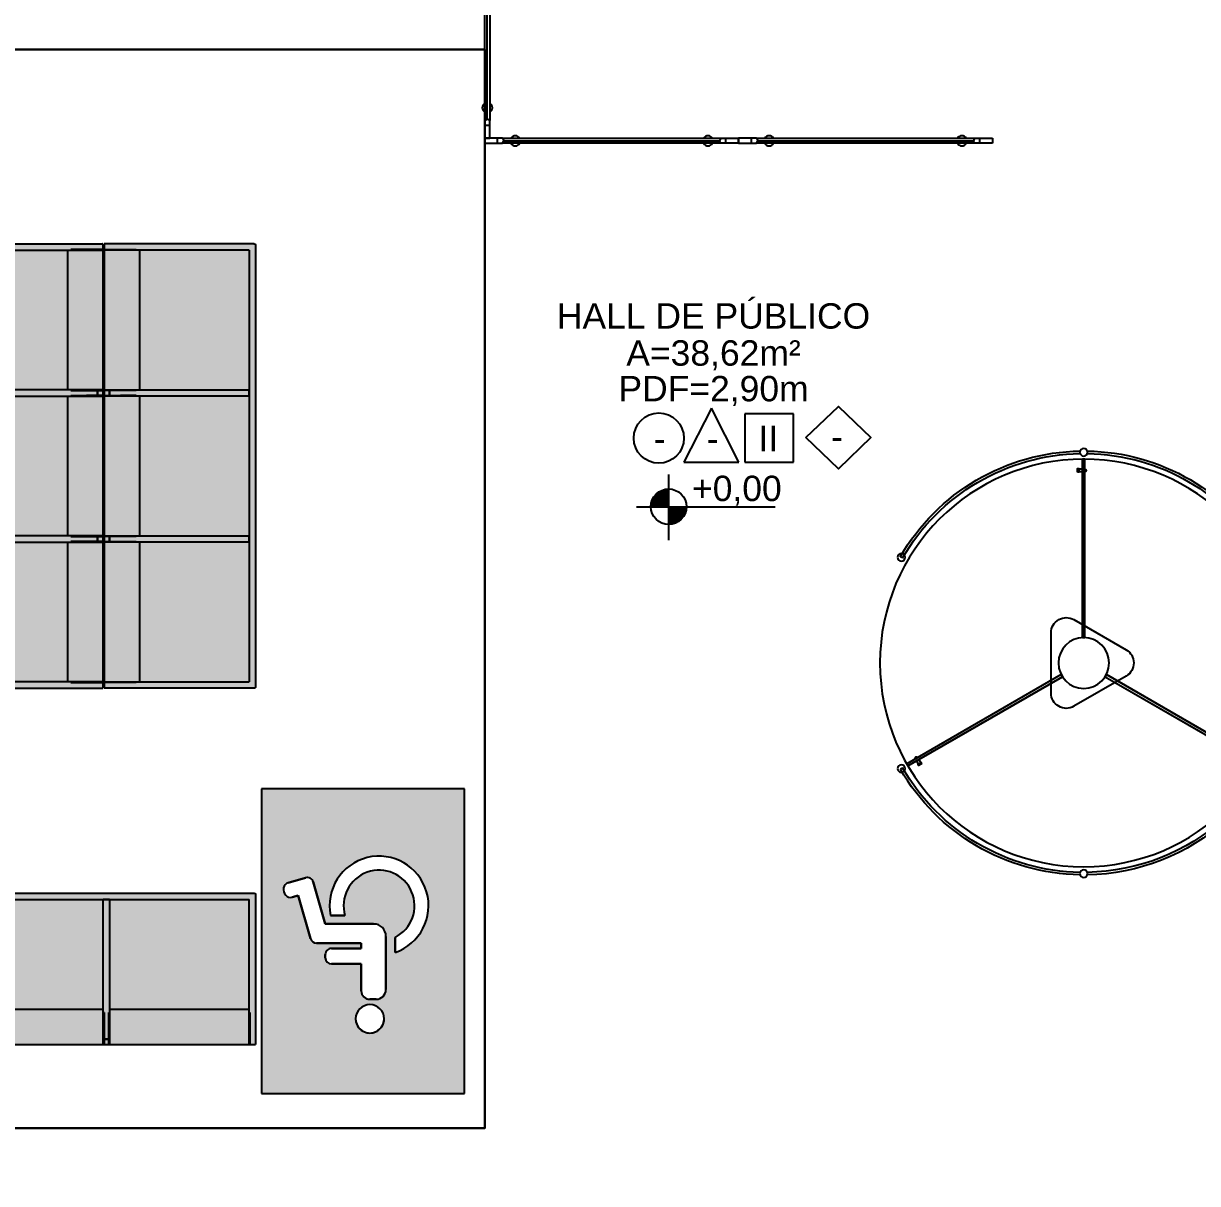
# Model space of a CAD drawing. Extents: x 100 to 738, y -85 to 470.
# Drawn here: x 634.883 to 639.508, y 456.319 to 460.889 of the extents above; entities that cross this region are included whole.
import ezdxf
from ezdxf.enums import TextEntityAlignment as Align

# ---------------------------------------------------------------- set-up
doc = ezdxf.new("R2010")
doc.units = 0
doc.layers.get('0').update_dxf_attribs({"linetype": 'CONTINUOUS'})
for name, color, linetype in [('ARQ-ESQ', 2, 'CONTINUOUS'), ('ARQ-MOB', 2, 'CONTINUOUS'), ('ARQ-MOB-HTC', 251, 'CONTINUOUS'), ('ARQ-PIS', 1, 'CONTINUOUS'), ('GRF-ACAB', 2, 'CONTINUOUS'), ('GRF-SMB', 2, 'CONTINUOUS'), ('MOBILIÁRIO', 251, 'CONTINUOUS')]:
    doc.layers.add(name, color=color, linetype=linetype)
doc.styles.add('ARIAL', font='arial.ttf', dxfattribs={"height": 0.1})
doc.styles.add('Arial_1', font='arial.ttf', dxfattribs={"height": 0.075})
pattern_1 = [(90, (23.415, -21.274), (-0.0508, 0.2032), [0.01676, -0.13564, 0.01676, -0.13564, -0.8128]), (90, (23.415, -21.274), (-0.0508, 0.2032), [-0.3048, 0.01676, -0.28804, 0.01676, -0.13564, -0.3556]), (90, (23.415, -21.274), (-0.0508, 0.2032), [-0.762, 0.01676, -0.08484, 0.01676, -0.23724]), (210, (23.389, -21.198), (-0.15057636, -0.14559409), [0.01676, -0.13564, 0.01676, -0.13564, -0.8128]), (210, (23.389, -21.198), (-0.15057636, -0.14559409), [-0.3048, 0.01676, -0.28804, 0.01676, -0.13564, -0.3556]), (210, (23.389, -21.198), (-0.15057636, -0.14559409), [-0.762, 0.01676, -0.08484, 0.01676, -0.23724]), (330, (23.288, -21.172), (0.20137636, -0.05760591), [0.01676, -0.13564, 0.01676, -0.13564, -0.8128]), (330, (23.288, -21.172), (0.20137636, -0.05760591), [-0.3048, 0.01676, -0.28804, 0.01676, -0.13564, -0.3556]), (330, (23.288, -21.172), (0.20137636, -0.05760591), [-0.762, 0.01676, -0.08484, 0.01676, -0.23724])]
pattern_2 = [(90, (23.415, -5.677), (-0.0508, 0.10455), [0.00863, -0.06978, 0.00863, -0.06978, -0.41818]), (90, (23.415, -5.677), (-0.0508, 0.10455), [-0.15682, 0.00863, -0.14819, 0.00863, -0.06978, -0.18295]), (90, (23.415, -5.677), (-0.0508, 0.10455), [-0.39205, 0.00863, -0.04365, 0.00863, -0.12206]), (196.544, (23.389, -5.637), (-0.184901136, -0.085104086), [0.01515, -0.12254, 0.01515, -0.85684]), (196.544, (23.389, -5.637), (-0.184901136, -0.085104086), [-0.15283, -0.12254, 0.01515, -0.26022, -0.45894]), (196.544, (23.389, -5.637), (-0.184901136, -0.085104086), [-0.55073, 0.01515, -0.12254, 0.01515, -0.30611]), (196.544, (23.389, -5.637), (-0.184901136, -0.085104086), [-0.70355, -0.07664, 0.01515, -0.21432]), (343.456, (23.288, -5.624), (0.167049348, -0.019442458), [0.01515, -0.12254, 0.01515, -0.85684]), (343.456, (23.288, -5.624), (0.167049348, -0.019442458), [-0.15283, -0.12254, 0.01515, -0.26022, -0.45894]), (343.456, (23.288, -5.624), (0.167049348, -0.019442458), [-0.55073, 0.01515, -0.12254, 0.01515, -0.30611]), (343.456, (23.288, -5.624), (0.167049348, -0.019442458), [-0.70355, -0.07664, 0.01515, -0.21432])]

# ---------------------------------------------------------------- blocks, each defined once
blk = doc.blocks.new('Biombo de Privacidade')
for p, q in [((0, 1.2002), (0.02, 1.2002)), ((0.02, 1.2002), (0, 1.2002)), ((0, 1.2002), (0, 1.13)), ((0.02, 1.13), (0.02, 1.2002)), ((0, 1.15), (0.02, 1.15)), ((0, 0.2705), (0, 1.13)), ((0, 1.13), (0.01, 1.125)), ((0.02, 1.13), (0.01, 1.125)), ((0.01, 1.125), (0.01, 0.2755)), ((0.02, 1.13), (0.02, 0.2705)), ((0, 0.2705), (0.01, 0.2755)), ((0, 0.2002), (0, 0.2705)), ((0, 0.2505), (0.02, 0.2505)), ((0.02, 0.2705), (0.01, 0.2755)), ((0.02, 0.2705), (0.02, 0.2002)), ((0.02, 0.2002), (0, 0.2002))]:
    blk.add_line(p, q)
for centre, start, end in [((0.01, 1.0798), 120, 240), ((0.01, 1.0798), 300, 60), ((0.01, 0.3207), 120, 240), ((0.01, 0.3207), 300, 60)]:
    blk.add_arc(centre, 0.02, start, end)
blk = doc.blocks.new('3600-00-FORCAS_ARMADAS-MAT-LAY-PROPOSTO$0$PGDM NOVA')
for p, q in [((-0.2659, 0.6209), (-0.2726, 0.6134)), ((-0.1196, 0.4239), (-0.2726, 0.6134)), ((-1.5388, 0.4144), (-1.5474, 0.4194)), ((-0.1117, 0.4287), (-0.1203, 0.4235)), ((-0.1069, 0.4257), (0.09, 0.4257)), ((0.09, 0.3957), (0.09, 0.4257)), ((-0.1069, 0.3957), (0.09, 0.3957)), ((-1.5388, -0.413), (-1.5474, -0.418)), ((-0.1069, -0.3943), (0.09, -0.3943)), ((0.09, -0.3943), (0.09, -0.4243)), ((-0.1069, -0.4243), (0.09, -0.4243))]:
    blk.add_line(p, q)
at = {"color": 1}
for p, q in [((-0.9141, 0.0464), (-1.5226, 0.3977)), ((-0.9091, 0.055), (-1.5176, 0.4064)), ((-1.484, 0.3869), (-1.4768, 0.3994)), ((-1.4793, 0.3727), (-1.4793, 0.3727)), ((-1.4743, 0.3814), (-1.4671, 0.3938)), ((-0.7409, 0.055), (-0.1324, 0.4064)), ((-0.7359, 0.0464), (-0.1274, 0.3977)), ((-0.1757, 0.3814), (-0.1757, 0.3814)), ((-0.1707, 0.3727), (-0.1634, 0.3602)), ((-0.161, 0.3783), (-0.1538, 0.3658)), ((-0.83, -0.0993), (-0.83, -0.802)), ((-0.82, -0.0993), (-0.82, -0.802)), ((-0.83, -0.752), (-0.8444, -0.752)), ((-0.83, -0.7632), (-0.8444, -0.7632)), ((-0.82, -0.752), (-0.82, -0.752))]:
    blk.add_line(p, q, dxfattribs=at)
for points in [[(-1.5176, 0.4064), (-0.9091, 0.055), (-0.9141, 0.0464), (-1.5226, 0.3977)], [(-1.4635, 0.3968), (-1.476, 0.4041), (-1.4782, 0.4002), (-1.4657, 0.393)], [(-0.1274, 0.3977), (-0.7359, 0.0464), (-0.7409, 0.055), (-0.1324, 0.4064)], [(-0.1626, 0.3556), (-0.1502, 0.3628), (-0.1524, 0.3666), (-0.1648, 0.3594)], [(-0.83, -0.802), (-0.83, -0.0993), (-0.82, -0.0993), (-0.82, -0.802)], [(-0.8488, -0.7504), (-0.8488, -0.7648), (-0.8444, -0.7648), (-0.8444, -0.7504)]]:
    blk.add_lwpolyline(points, close=True, dxfattribs=at)
blk.add_lwpolyline([(-0.6578, 0.0526), (-0.8636, 0.1715, 0.57735), (-0.9536, 0.1195), (-0.9536, -0.1181, 0.57735), (-0.8636, -0.1701), (-0.6578, -0.0513, 0.57735)], format="xyb", close=True)
for centre, radius in [((-0.825, 0.8307), 0.015), ((-1.5431, 0.4169), 0.015), ((-0.825, 0.0007), 0.1), ((-1.5431, -0.4155), 0.015), ((-0.825, -0.8293), 0.015)]:
    blk.add_circle(centre, radius)
blk.add_circle((-0.825, 0.0007), 0.8027, dxfattribs=at)
for centre, radius, start, end in [((-0.825, 0.0007), 0.835, 90.9733, 149.9058), ((-0.825, 0.0007), 0.835, 47.9644, 89.0267), ((-0.825, 0.0007), 0.825, 90.9792, 149.9058), ((-0.825, 0.0007), 0.825, 47.9644, 89.0208), ((-0.1904, 0.5469), 0.1213, 304.2996, 134.9933), ((-0.1069, 0.4107), 0.015, 90, 270), ((-0.825, -0.0055), 0.825, 31.0734, 31.3285), ((-0.825, -0.0055), 0.835, 31.0675, 31.3285), ((-0.825, 0.0007), 0.825, 331.2988, 28.6063), ((-0.825, 0.0007), 0.835, 331.6738, 28.2327), ((-0.825, 0.0007), 0.825, 210.0942, 269.0208), ((-0.1069, -0.4093), 0.015, 90, 270), ((-0.825, 0.0007), 0.835, 210.0942, 269.0267), ((-0.825, 0.0007), 0.825, 270.9792, 329.1787), ((-0.825, 0.0007), 0.835, 270.9733, 329.3083)]:
    blk.add_arc(centre, radius, start, end)
for centre, start, end in [((-1.4842, 0.3755), 150, 330), ((-0.1708, 0.3842), 30, 210), ((-0.82, -0.7576), 270, 90)]:
    blk.add_arc(centre, 0.00559, start, end, dxfattribs=at)
blk = doc.blocks.new('BASE ARQ')
at = {"layer": 'ARQ-PIS'}
blk.add_lwpolyline([(740.0177, 478.451), (746.4321, 478.451), (746.4321, 482.701), (740.0177, 482.701)], close=True, dxfattribs=at)
at = {"layer": 'ARQ-ESQ', "extrusion": (3.86199e-09, 6.669e-13, 1), "xscale": -1, "rotation": 180.0098932962982}
blk.add_blockref('3600-00-FORCAS_ARMADAS-MAT-LAY-PROPOSTO$0$PGDM NOVA', (749.6166, 480.2849, 0), dxfattribs=at)
at = {"layer": 'ARQ-MOB'}
for p, rotation in [((746.4521, 483.5512), 180), ((747.6323, 482.331), 90), ((748.6323, 482.331), 90)]:
    blk.add_blockref('Biombo de Privacidade', p, dxfattribs=dict(at, rotation=rotation))
blk = doc.blocks.new('FP_163-PLANTA LEIAUTE')
at = {"layer": 'MOBILIÁRIO'}
blk.add_line((-0.853, 0.17), (-0.85, 0.17), dxfattribs=at)
blk = doc.blocks.new('FP_164-PLANTA LEIAUTE')
at = {"layer": 'MOBILIÁRIO'}
blk.add_line((-0.3, 0.17), (-0.297, 0.17), dxfattribs=at)
blk = doc.blocks.new('FP_165-PLANTA LEIAUTE')
at = {"layer": 'MOBILIÁRIO'}
blk.add_line((0.275, 0.17), (0.278, 0.17), dxfattribs=at)
blk = doc.blocks.new('FP_166-PLANTA LEIAUTE')
at = {"layer": 'MOBILIÁRIO'}
blk.add_line((0.297, 0.17), (0.3, 0.17), dxfattribs=at)
at = {"layer": 'MOBILIÁRIO', "color": 8}
for p, q in [((0.2992, 0.1694), (0.2993, 0.1694)), ((0.2993, 0.1694), (0.2994, 0.1694)), ((0.2994, 0.1694), (0.2995, 0.1694)), ((0.2995, 0.1694), (0.2996, 0.1694)), ((0.2996, 0.1694), (0.2997, 0.1694)), ((0.2997, 0.1694), (0.2998, 0.1694)), ((0.2998, 0.1694), (0.2999, 0.1695)), ((0.2999, 0.1695), (0.3, 0.1695))]:
    blk.add_line(p, q, dxfattribs=at)
blk = doc.blocks.new('FP_167-PLANTA LEIAUTE')
at = {"layer": 'MOBILIÁRIO'}
blk.add_line((0.85, 0.17), (0.853, 0.17), dxfattribs=at)
blk = doc.blocks.new('FP_168-PLANTA LEIAUTE')
at = {"layer": 'MOBILIÁRIO'}
blk.add_line((-0.278, 0.17), (-0.275, 0.17), dxfattribs=at)
blk = doc.blocks.new('Mobiliário-Módulo Estofado 3 Lugares Estar-R0 - Módulo Estofado 3 Lugares Estar-3078185-PLANTA LEIAUTE')
h = blk.add_hatch(color=33)
h.paths.add_polyline_path([(0.85, -0.275), (-0.85, -0.2746), (-0.85, 0.1704), (-0.853, 0.1704), (-0.853, 0.2961), (-0.8746, 0.2959), (-0.875, 0.295), (-0.8746, -0.2959), (-0.8735, -0.2985), (-0.8713, -0.2998), (-0.87, -0.3), (0.87, -0.3)])
h.paths.add_polyline_path([(0.875, 0.2266), (0.8749, 0.2961), (0.853, 0.2961), (0.853, 0.1704), (0.85, 0.1704), (0.85, -0.275), (0.87, -0.3), (0.8725, -0.2993), (0.8735, -0.2985), (0.875, -0.295), (0.875, 0.2141)])
h.paths.add_polyline_path([(0.297, 0.2955), (0.297, 0.2961), (0.278, 0.2961), (0.278, 0.275), (0.297, 0.275), (0.297, 0.2945)], flags=17)
edge = h.paths.add_edge_path(flags=17)
edge.add_line((-0.278, 0.2933), (-0.278, 0.2961))
edge.add_line((-0.278, 0.2961), (-0.297, 0.2961))
edge.add_line((-0.297, 0.2961), (-0.297, 0.275))
edge.add_line((-0.297, 0.275), (-0.278, 0.275))
h = blk.add_hatch()
h.set_pattern_fill('AREIA DENSA', color=8, style=0, pattern_type=2)
h.set_pattern_definition(pattern_1)
h.paths.add_polyline_path([(-0.85, 0.262), (-0.85, 0.2961), (-0.853, 0.2961), (-0.853, 0.2317), (-0.85, 0.2317)])
for color, points in [(151, [(-0.3, 0.2955), (-0.3, 0.2961), (-0.85, 0.2961), (-0.85, 0.292), (-0.3, 0.292), (-0.3, 0.2945)]), (151, [(-0.3, 0.262), (-0.3, 0.292), (-0.85, 0.292), (-0.85, 0.2266), (-0.3, 0.2266)]), (151, [(0.275, 0.2955), (0.275, 0.2961), (-0.275, 0.2961), (-0.275, 0.292), (0.275, 0.292), (0.275, 0.2945)]), (151, [(0.275, 0.2266), (0.275, 0.292), (-0.275, 0.292), (-0.275, 0.2266), (0.1968, 0.2266)]), (151, [(0.85, 0.2955), (0.85, 0.2961), (0.3, 0.2961), (0.3, 0.292), (0.85, 0.292), (0.85, 0.2945)]), (151, [(0.85, 0.2266), (0.85, 0.292), (0.3, 0.292), (0.3, 0.2266), (0.7985, 0.2266)]), (8, [(-0.275, -0.2654), (-0.275, 0.1704), (-0.278, 0.1704), (-0.278, 0.275), (-0.297, 0.2746), (-0.297, 0.1704), (-0.3, 0.1704), (-0.3, -0.275), (-0.275, -0.2746), (-0.275, -0.2685)]), (8, [(0.3, -0.2654), (0.3, 0.1704), (0.297, 0.1704), (0.297, 0.275), (0.278, 0.2746), (0.278, 0.1704), (0.275, 0.1704), (0.275, -0.275), (0.3, -0.2746), (0.3, -0.2685)]), (151, [(-0.3, 0.2154), (-0.3, 0.2266), (-0.85, 0.2266), (-0.85, 0.2141), (-0.3, 0.2141)]), (151, [(-0.3, 0.2141), (-0.85, 0.2141), (-0.85, 0.1606), (-0.3, 0.1606)]), (151, [(0.275, 0.2154), (0.275, 0.2266), (-0.275, 0.2266), (-0.275, 0.2141), (0.275, 0.2141)]), (151, [(0.275, 0.2141), (-0.275, 0.2141), (-0.275, 0.1606), (0.275, 0.1606)]), (151, [(0.85, 0.2154), (0.85, 0.2266), (0.3, 0.2266), (0.3, 0.2141), (0.85, 0.2141)]), (151, [(0.85, 0.2141), (0.3, 0.2141), (0.3, 0.1606), (0.85, 0.1606)]), (151, [(-0.3, 0.1579), (-0.3, 0.1606), (-0.85, 0.1606), (-0.85, 0.157), (-0.3, 0.157)]), (151, [(-0.3, -0.0567), (-0.3, 0.157), (-0.85, 0.157), (-0.85, -0.262), (-0.3, -0.262)]), (151, [(0.275, 0.1606), (-0.275, 0.1606), (-0.275, 0.157), (0.275, 0.157), (0.275, 0.1579)]), (151, [(0.275, -0.0567), (0.275, 0.157), (-0.275, 0.157), (-0.275, -0.262), (0.275, -0.262)]), (151, [(0.85, 0.1579), (0.85, 0.1606), (0.3, 0.1606), (0.3, 0.157), (0.85, 0.157)]), (151, [(0.85, -0.0567), (0.85, 0.157), (0.3, 0.157), (0.3, -0.262), (0.85, -0.262)]), (151, [(-0.3, -0.2746), (-0.3, -0.262), (-0.85, -0.262), (-0.85, -0.275), (-0.3, -0.275)]), (151, [(0.275, -0.275), (0.275, -0.262), (-0.275, -0.262), (-0.275, -0.275), (0.1968, -0.275)]), (151, [(0.85, -0.2733), (0.85, -0.262), (0.3, -0.262), (0.3, -0.275), (0.85, -0.2746)])]:
    blk.add_hatch(color=color).paths.add_polyline_path(points)
h = blk.add_hatch()
h.set_pattern_fill('AREIA DENSA', color=8, style=0, pattern_type=2)
h.set_pattern_definition(pattern_1)
h.paths.add_polyline_path([(0.278, 0.292), (0.278, 0.2961), (0.275, 0.2961), (0.275, 0.2317), (0.278, 0.2317), (0.278, 0.2914)])
at = {"layer": 'MOBILIÁRIO'}
h = blk.add_hatch(dxfattribs=at)
h.set_pattern_fill('AREIA DENSA', color=8, style=0, pattern_type=2)
h.set_pattern_definition(pattern_2)
h.paths.add_polyline_path([(-0.275, 0.2746), (-0.275, 0.2961), (-0.278, 0.2956), (-0.278, 0.2317), (-0.275, 0.2317), (-0.275, 0.2745)])
h = blk.add_hatch(dxfattribs=at)
h.set_pattern_fill('AREIA DENSA', color=8, style=0, pattern_type=2)
h.set_pattern_definition(pattern_1)
h.paths.add_polyline_path([(0.3, 0.2746), (0.3, 0.2961), (0.297, 0.2956), (0.2971, 0.2317), (0.3, 0.2317), (0.3, 0.2733)])
h = blk.add_hatch(dxfattribs=at)
h.set_pattern_fill('AREIA DENSA', color=8, style=0, pattern_type=2)
h.set_pattern_definition(pattern_2)
h.paths.add_polyline_path([(-0.275, 0.2234), (-0.275, 0.2291), (-0.278, 0.2291), (-0.278, 0.1704), (-0.275, 0.1704), (-0.275, 0.2233)])
h = blk.add_hatch(dxfattribs=at)
h.set_pattern_fill('AREIA DENSA', color=8, style=0, pattern_type=2)
h.set_pattern_definition(pattern_2)
h.paths.add_polyline_path([(0.853, 0.2291), (0.85, 0.2291), (0.85, 0.1704), (0.853, 0.1704), (0.853, 0.2266)])
for p, q in [((-0.875, 0.295), (-0.8749, 0.2961)), ((-0.875, -0.295), (-0.875, 0.295)), ((-0.8749, 0.2961), (0.8749, 0.2961)), ((-0.853, 0.2961), (-0.853, 0.2317)), ((-0.85, 0.292), (-0.85, 0.2962)), ((-0.85, 0.2266), (-0.85, 0.292)), ((-0.3, 0.2962), (-0.3, 0.292)), ((-0.3, 0.292), (-0.3, 0.2266)), ((-0.297, 0.2317), (-0.297, 0.2961)), ((-0.278, 0.2961), (-0.278, 0.2317)), ((-0.275, 0.292), (-0.275, 0.2962)), ((-0.275, 0.2266), (-0.275, 0.292)), ((0.275, 0.2962), (0.275, 0.292)), ((0.275, 0.292), (0.275, 0.2266)), ((0.278, 0.2317), (0.278, 0.2961)), ((0.297, 0.2961), (0.297, 0.2317)), ((0.3, 0.292), (0.3, 0.2962)), ((0.3, 0.2266), (0.3, 0.292)), ((0.85, 0.2962), (0.85, 0.292)), ((0.85, 0.292), (0.85, 0.2266)), ((0.853, 0.2317), (0.853, 0.2961)), ((0.875, -0.295), (0.875, 0.295)), ((-0.853, 0.2317), (-0.853, 0.2291)), ((-0.278, 0.275), (-0.297, 0.275)), ((-0.297, 0.275), (-0.278, 0.275)), ((-0.297, 0.2291), (-0.297, 0.2317)), ((-0.278, 0.2291), (-0.278, 0.2317)), ((0.297, 0.275), (0.278, 0.275)), ((0.278, 0.275), (0.297, 0.275)), ((0.278, 0.2291), (0.278, 0.2317)), ((0.297, 0.2317), (0.297, 0.2291)), ((0.853, 0.2291), (0.853, 0.2317)), ((-0.853, 0.2291), (-0.853, 0.1704)), ((-0.85, 0.2141), (-0.85, 0.2266)), ((-0.85, 0.1606), (-0.85, 0.2141)), ((-0.3, 0.2266), (-0.3, 0.2141)), ((-0.3, 0.2141), (-0.3, 0.1606)), ((-0.297, 0.1704), (-0.297, 0.2291)), ((-0.278, 0.1704), (-0.278, 0.2291)), ((-0.275, 0.2141), (-0.275, 0.2266)), ((-0.275, 0.1606), (-0.275, 0.2141)), ((0.275, 0.2266), (0.275, 0.2141)), ((0.275, 0.2141), (0.275, 0.1606)), ((0.278, 0.1704), (0.278, 0.2291)), ((0.297, 0.2291), (0.297, 0.1704)), ((0.3, 0.2141), (0.3, 0.2266)), ((0.3, 0.1606), (0.3, 0.2141)), ((0.85, 0.2266), (0.85, 0.2141)), ((0.85, 0.2141), (0.85, 0.1606)), ((0.853, 0.1704), (0.853, 0.2291)), ((-0.853, 0.1704), (-0.853, 0.17)), ((-0.85, 0.17), (-0.853, 0.17)), ((-0.85, 0.157), (-0.85, 0.1606)), ((-0.85, -0.262), (-0.85, 0.157)), ((-0.85, 0.157), (-0.3, 0.157)), ((-0.297, 0.17), (-0.3, 0.17)), ((-0.3, 0.1606), (-0.3, 0.157)), ((-0.3, 0.157), (-0.3, -0.262)), ((-0.297, 0.17), (-0.297, 0.1704)), ((-0.278, 0.17), (-0.278, 0.1704)), ((-0.275, 0.17), (-0.278, 0.17)), ((-0.275, 0.157), (-0.275, 0.1606)), ((-0.275, -0.262), (-0.275, 0.157)), ((-0.275, 0.157), (0.275, 0.157)), ((0.278, 0.17), (0.275, 0.17)), ((0.275, 0.1606), (0.275, 0.157)), ((0.275, 0.157), (0.275, -0.262)), ((0.278, 0.17), (0.278, 0.1704)), ((0.297, 0.1704), (0.297, 0.17)), ((0.3, 0.17), (0.297, 0.17)), ((0.3, 0.157), (0.3, 0.1606)), ((0.3, -0.262), (0.3, 0.157)), ((0.3, 0.157), (0.85, 0.157)), ((0.853, 0.17), (0.85, 0.17)), ((0.85, 0.1606), (0.85, 0.157)), ((0.85, 0.157), (0.85, -0.262)), ((0.853, 0.17), (0.853, 0.1704)), ((-0.85, -0.275), (-0.85, -0.262)), ((-0.85, -0.275), (-0.3, -0.275)), ((-0.3, -0.262), (-0.3, -0.275)), ((-0.3, -0.275), (-0.275, -0.275)), ((-0.275, -0.275), (-0.3, -0.275)), ((-0.275, -0.275), (-0.275, -0.262)), ((-0.275, -0.275), (0.275, -0.275)), ((0.275, -0.262), (0.275, -0.275)), ((0.275, -0.275), (0.3, -0.275)), ((0.3, -0.275), (0.275, -0.275)), ((0.3, -0.275), (0.3, -0.262)), ((0.3, -0.275), (0.85, -0.275)), ((0.85, -0.262), (0.85, -0.275)), ((-0.87, -0.3), (0.87, -0.3))]:
    blk.add_line(p, q)
for centre, start, end in [((-0.87, 0.295), 166.7781, 180), ((0.87, 0.295), 0, 13.2219), ((-0.87, -0.295), 180, 270), ((0.87, -0.295), 270, 0)]:
    blk.add_arc(centre, 0.005, start, end)
for name in ['FP_163-PLANTA LEIAUTE', 'FP_164-PLANTA LEIAUTE', 'FP_168-PLANTA LEIAUTE', 'FP_165-PLANTA LEIAUTE', 'FP_166-PLANTA LEIAUTE', 'FP_167-PLANTA LEIAUTE']:
    blk.add_blockref(name, (0, 0))
blk = doc.blocks.new('Sinalização de Piso para Cadeirante_2305843009221921001_ - Sinalização de Piso para Cadeirante_2305843009221921001_-V276-PLANTA LEIAUTE')
at = {"layer": 'ARQ-MOB-HTC'}
h = blk.add_hatch(color=162, dxfattribs=at)
h.paths.add_polyline_path([(-0.0736, -0.6), (0.4, -0.6), (0.4, 0.6), (-0.4, 0.6), (-0.4, -0.6)])
h.paths.add_polyline_path([(-0.0659, -0.3348), (-0.115, -0.3279), (-0.1607, -0.3089), (-0.2002, -0.2789), (-0.2308, -0.24), (-0.2507, -0.1947), (-0.2585, -0.1458), (-0.2537, -0.0965), (-0.2366, -0.05), (-0.2084, -0.0093), (-0.1709, 0.023), (-0.1264, 0.0448), (-0.1264, -0.015), (-0.1555, -0.0346), (-0.1789, -0.061), (-0.1948, -0.0919), (-0.2026, -0.1261), (-0.2016, -0.1611), (-0.192, -0.1948), (-0.1743, -0.225), (-0.1496, -0.2499), (-0.1195, -0.2678), (-0.0859, -0.2777), (-0.0509, -0.2789), (-0.0166, -0.2713), (0.0146, -0.2555), (0.041, -0.2324), (0.0607, -0.2035), (0.0727, -0.1706), (0.076, -0.1357), (0.0706, -0.1011), (0.1275, -0.1011), (0.1311, -0.1505), (0.1221, -0.1992), (0.1012, -0.2441), (0.0696, -0.2822), (0.0294, -0.3112), (-0.0167, -0.3291)])
h.paths.add_polyline_path([(0.2196, -0.2508), (0.2133, -0.2501), (0.206, -0.2467), (0.2023, -0.2439), (0.1983, -0.239), (0.1958, -0.2331), (0.1483, -0.0676), (-0.0421, -0.0676), (-0.0547, -0.0659), (-0.0665, -0.061), (-0.0766, -0.0533), (-0.0843, -0.0432), (-0.0892, -0.0314), (-0.0909, -0.0188), (-0.0909, 0.1904), (-0.0896, 0.2005), (-0.0857, 0.2098), (-0.0795, 0.2179), (-0.0715, 0.224), (-0.0621, 0.2279), (-0.0521, 0.2292), (-0.0272, 0.2292), (-0.0184, 0.2281), (-0.0103, 0.2247), (-0.0033, 0.2193), (0.0021, 0.2123), (0.0055, 0.2041), (0.0066, 0.1954), (0.0066, 0.09), (0.1239, 0.09), (0.1302, 0.0891), (0.1361, 0.0867), (0.1411, 0.0828), (0.145, 0.0778), (0.1475, 0.0719), (0.1483, 0.0656), (0.1483, 0.053), (0.1475, 0.0467), (0.145, 0.0408), (0.1411, 0.0357), (0.1361, 0.0319), (0.1302, 0.0294), (0.1239, 0.0286), (0.0066, 0.0286), (0.0066, 0.0078), (0.1825, 0.0078), (0.1888, 0.007), (0.1946, 0.0046), (0.1996, 0.0008), (0.2035, -0.0041), (0.206, -0.0099), (0.2547, -0.1798), (0.2818, -0.1724), (0.2842, -0.172), (0.2899, -0.1724), (0.2953, -0.1741), (0.3001, -0.177), (0.3042, -0.1809), (0.3086, -0.1872), (0.3115, -0.1944), (0.3128, -0.202), (0.3124, -0.2097), (0.3111, -0.2152), (0.3085, -0.2202), (0.3042, -0.2249), (0.3002, -0.2278), (0.295, -0.23), (0.2259, -0.2498)])
h.paths.add_polyline_path([(-0.0275, 0.2499), (-0.042, 0.2519), (-0.0555, 0.2575), (-0.0671, 0.2664), (-0.0761, 0.278), (-0.0817, 0.2915), (-0.0836, 0.306), (-0.0817, 0.3205), (-0.0761, 0.334), (-0.0671, 0.3456), (-0.0555, 0.3546), (-0.042, 0.3602), (-0.0275, 0.3621), (-0.013, 0.3602), (0.0005, 0.3546), (0.0121, 0.3456), (0.021, 0.334), (0.0266, 0.3205), (0.0286, 0.306), (0.0266, 0.2915), (0.021, 0.278), (0.0121, 0.2664), (0.0005, 0.2575), (-0.013, 0.2519), (-0.0272, 0.25)])
for p, q in [((0.4, 0.6), (-0.4, 0.6)), ((-0.4, 0.6), (-0.4, -0.6)), ((0.4, -0.6), (0.4, 0.6)), ((-0.0909, 0.1904), (-0.0909, -0.0188)), ((-0.0909, -0.0188), (-0.0909, 0.1904)), ((-0.0272, 0.2292), (-0.0521, 0.2292)), ((-0.0521, 0.2292), (-0.0272, 0.2292)), ((0.0066, 0.09), (0.0066, 0.1954)), ((0.0066, 0.1954), (0.0066, 0.09)), ((0.1239, 0.09), (0.0066, 0.09)), ((0.0066, 0.09), (0.1239, 0.09)), ((0.1483, 0.053), (0.1483, 0.0656)), ((0.1483, 0.0656), (0.1483, 0.053)), ((-0.1264, -0.015), (-0.1264, 0.0448)), ((-0.1264, 0.0448), (-0.1264, -0.015)), ((0.0066, 0.0078), (0.0066, 0.0286)), ((0.0066, 0.0286), (0.1239, 0.0286)), ((0.1239, 0.0286), (0.0066, 0.0286)), ((0.0066, 0.0286), (0.0066, 0.0078)), ((0.1825, 0.0078), (0.0066, 0.0078)), ((0.0066, 0.0078), (0.1825, 0.0078)), ((0.2547, -0.1798), (0.206, -0.0099)), ((0.206, -0.0099), (0.2547, -0.1798)), ((-0.0421, -0.0676), (0.0066, -0.0676)), ((0.0066, -0.0676), (-0.0421, -0.0676)), ((0.0066, -0.0676), (0.1483, -0.0676)), ((0.1483, -0.0676), (0.0066, -0.0676)), ((0.1483, -0.0676), (0.1958, -0.2331)), ((0.1958, -0.2331), (0.1483, -0.0676)), ((0.1275, -0.1011), (0.0706, -0.1011)), ((0.0706, -0.1011), (0.1275, -0.1011)), ((0.2786, -0.1729), (0.2547, -0.1798)), ((0.2547, -0.1798), (0.2786, -0.1729)), ((0.2259, -0.2498), (0.295, -0.23)), ((0.295, -0.23), (0.2259, -0.2498)), ((-0.4, -0.6), (0.4, -0.6))]:
    blk.add_line(p, q)
for centre, radius, start, end in [((-0.0275, 0.306), 0.0561, 360, 180), ((-0.0275, 0.306), 0.0561, 0, 180), ((-0.0275, 0.306), 0.0561, 180, 360), ((-0.0275, 0.306), 0.0561, 180, 360), ((-0.0521, 0.1904), 0.0388, 90, 180), ((-0.0521, 0.1904), 0.0388, 90, 180), ((-0.0272, 0.1954), 0.0338, 360, 90), ((-0.0272, 0.1954), 0.0338, 0, 90), ((0.1239, 0.0656), 0.0244, 0, 90), ((0.1239, 0.0656), 0.0244, 0, 90), ((0.1239, 0.053), 0.0244, 270, 0), ((0.1239, 0.053), 0.0244, 270, 0), ((-0.0636, -0.1398), 0.195, 108.7911, 11.4534), ((-0.0636, -0.1398), 0.195, 108.7911, 11.4534), ((0.1825, -0.0166), 0.0244, 16, 90), ((0.1825, -0.0166), 0.0244, 16, 90), ((-0.0636, -0.1398), 0.1397, 116.7229, 16.0935), ((-0.0636, -0.1398), 0.1397, 116.7229, 16.0935), ((-0.0421, -0.0188), 0.0487, 180, 270), ((-0.0421, -0.0188), 0.0487, 180, 270), ((0.2853, -0.1963), 0.0244, 39.1934, 106), ((0.2853, -0.1963), 0.0244, 39.1934, 106), ((0.2779, -0.204), 0.035, 350.7343, 41.2657), ((0.2779, -0.204), 0.035, 350.7343, 41.2657), ((0.2883, -0.2066), 0.0244, 286, 352.8066), ((0.2883, -0.2066), 0.0244, 286, 352.8066), ((0.2192, -0.2264), 0.0244, 196, 286), ((0.2192, -0.2264), 0.0244, 196, 286)]:
    blk.add_arc(centre, radius, start, end)
blk = doc.blocks.new('MOB')
at = {"layer": 'ARQ-MOB'}
for name, p, rotation in [('Mobiliário-Módulo Estofado 3 Lugares Estar-R0 - Módulo Estofado 3 Lugares Estar-3078185-PLANTA LEIAUTE', (744.6313, 481.0599), 270), ('Sinalização de Piso para Cadeirante_2305843009221921001_ - Sinalização de Piso para Cadeirante_2305843009221921001_-V276-PLANTA LEIAUTE', (745.952, 479.1882), 180)]:
    blk.add_blockref(name, p, dxfattribs=dict(at, rotation=rotation))
at = {"layer": 'ARQ-MOB', "xscale": -1}
for p, rotation in [((745.2291, 481.0599), 89.99999999999984), ((744.6541, 479.077), 180)]:
    blk.add_blockref('Mobiliário-Módulo Estofado 3 Lugares Estar-R0 - Módulo Estofado 3 Lugares Estar-3078185-PLANTA LEIAUTE', p, dxfattribs=dict(at, rotation=rotation))
blk = doc.blocks.new('SIMB-RODAPE')
at = {"ltscale": 0.5}
blk.add_lwpolyline([(-0.1295, 0), (0, 0.125), (0.1295, 0), (0, -0.125), (-0.1295, 0)], dxfattribs=at)
at = {"style": 'ARIAL'}
blk.add_attdef('-', text='', height=0.1, dxfattribs=at).set_placement((-0.0056, 0.0042), align=Align.MIDDLE_CENTER)
blk = doc.blocks.new('1235-1022-BB-AG_PCA_RELOGIO_E_EMP-TAG-MAT-LAYOUT-PROP-TERREO$0$Cota de Nível')
at = {"layer": 'GRF-SMB', "color": 1}
for p, q in [((12.2231, -0.8908), (12.2231, -0.6606)), ((12.1106, -0.774), (12.5965, -0.774))]:
    blk.add_line(p, q, dxfattribs=at)
at = {"layer": 'GRF-SMB', "color": 1, "const_width": 0.0622}
for points in [[(12.2231, -0.7429, 0.414214), (12.192, -0.774)], [(12.2231, -0.8051, 0.414214), (12.2542, -0.774)]]:
    blk.add_lwpolyline(points, format="xyb", dxfattribs=at)
at = {"layer": 'GRF-SMB', "color": 1}
blk.add_circle((12.2231, -0.774), 0.0622, dxfattribs=at)
blk = doc.blocks.new('1235-1022-BB-AG_PCA_RELOGIO_E_EMP-TAG-MAT-LAYOUT-PROP-TERREO$0$FOX_AMBIENTE_NO_ EXISTENTE0')
at = {"color": 1}
for p, q in [((0.000125, -0.001612), (-0.001798, -0.005386)), ((0.002037, -0.005386), (0.000125, -0.001612)), ((0.005855, -0.001999), (0.00247, -0.001999)), ((0.00247, -0.001999), (0.00247, -0.005386)), ((0.005855, -0.005386), (0.005855, -0.001999)), ((-0.001798, -0.005386), (0.002037, -0.005386)), ((0.00247, -0.005386), (0.005855, -0.005386))]:
    blk.add_line(p, q, dxfattribs=at)
blk.add_circle((-0.003546, -0.003704), 0.001756, dxfattribs=at)
blk = doc.blocks.new('Tag_Ambiente')
at = {"xscale": 1.125, "yscale": 1.125, "zscale": 1.125}
blk.add_blockref('1235-1022-BB-AG_PCA_RELOGIO_E_EMP-TAG-MAT-LAYOUT-PROP-TERREO$0$Cota de Nível', (-13.539, 0.8708), dxfattribs=at)
at = {"layer": 'GRF-ACAB', "color": 1, "xscale": 56.38359374999997, "yscale": 56.38359374999997, "zscale": 56.38359374999997}
blk.add_blockref('1235-1022-BB-AG_PCA_RELOGIO_E_EMP-TAG-MAT-LAYOUT-PROP-TERREO$0$FOX_AMBIENTE_NO_ EXISTENTE0', (0.3732, 0.4791), dxfattribs=at)
at = {"color": 3, "style": 'Arial_1'}
for tag, p in [('AMBIENTE', (0.3887, 0.7016)), ('X', (0.1766, 0.2188)), ('Y', (0.3848, 0.2188)), ('Z', (0.6048, 0.2188))]:
    blk.add_attdef(tag, text='', height=0.1, dxfattribs=at).set_placement(p, align=Align.CENTER)
at = {"style": 'Arial_1'}
for tag, p in [('ÁREA', (0.3887, 0.5557)), ('PÉ-DIREITO', (0.3887, 0.4152))]:
    blk.add_attdef(tag, text='', height=0.1, dxfattribs=at).set_placement(p, align=Align.CENTER)
blk.add_attdef('NÍVEL', (0.3039, 0.0223), '', height=0.1, dxfattribs=at)

msp = doc.modelspace()

# ---------------------------------------------------------------- linework, layer by layer
at = {"layer": 'ARQ-PIS'}
msp.add_lwpolyline([(634.7529, 462.4367), (634.7529, 460.7867), (636.7004, 460.7867), (636.7004, 456.5367), (626.436, 456.5367), (626.436, 456.7367), (625.0878, 456.7367), (625.0877, 455.0367), (630.1882, 455.0367), (630.1882, 455.6867), (639.9748, 455.6867), (639.9748, 460.4167), (639.9004, 460.4167), (639.9004, 462.4367), (634.7529, 462.4367)], dxfattribs=at)
msp.add_lwpolyline([(630.286, 456.5367), (636.7004, 456.5367), (636.7004, 460.7867), (630.286, 460.7867)], close=True, dxfattribs=at)

# ---------------------------------------------------------------- block references
for name in ['BASE ARQ', 'MOB']:
    msp.add_blockref(name, (-109.7317, -21.9142))
ref = msp.add_blockref('SIMB-RODAPE', (638.0934, 459.2573), dxfattribs=dict(at, xscale=0.9855799017464645, yscale=0.9855799017464645, zscale=0.9855799017464645))
ref.add_attrib('-', '-', dxfattribs={"layer": '0', "color": 2, "height": 0.0986, "style": 'ARIAL'}).set_placement((638.0878, 459.2615), align=Align.MIDDLE_CENTER)
at = {"layer": 'GRF-SMB'}
msp.add_blockref('Tag_Ambiente', (637.2128, 458.9852), dxfattribs=at).add_auto_attribs({'Z': 'II', 'Y': '-', 'X': '-', 'AMBIENTE': 'HALL DE PÚBLICO', 'ÁREA': 'A=38,62m²', 'PÉ-DIREITO': 'PDF=2,90m', 'NÍVEL': '+0,00'})

doc.saveas('drawing.dxf')
